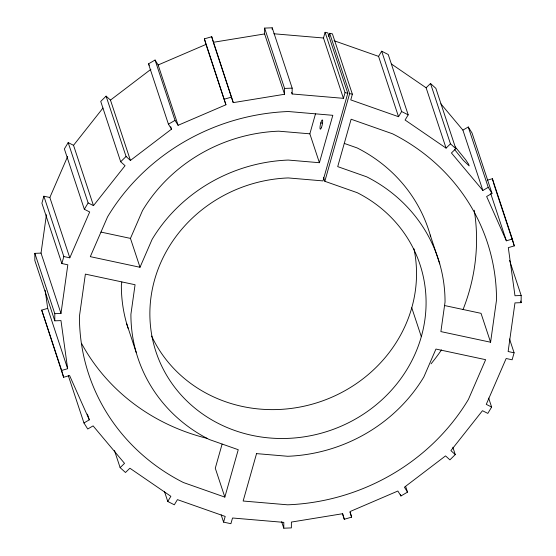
<?xml version="1.0" encoding="UTF-8"?>
<svg xmlns="http://www.w3.org/2000/svg" width="556" height="556" viewBox="0 0 556 556"><rect width="100%" height="100%" fill="white"/><g stroke="black" fill="none" stroke-linecap="round" stroke-linejoin="round"><path stroke-width="0.83" d="M34.847 253.348L54.801 313.681L60.986 313.445L41.033 253.105L34.847 253.348L34.833 260.5L54.787 320.833L60.972 320.597L67.644 368.704L61.66 370.442L41.707 310.109L47.691 308.365L45.189 290.329M54.787 320.833L54.801 313.681M264.614 33.93L213.302 42.298L233.263 102.631L284.568 94.263L264.614 33.93L264.621 28.099L272.211 27.8L292.164 88.133L292.15 93.971L343.434 98.336L345.047 92.637L325.093 32.304L327.838 32.894L347.792 93.227L323.001 180.902L288.21 177.934A139.035 129.36 -18.3 0 0 158.119 357.772A139.035 129.36 -18.3 0 0 376.572 404.469A139.035 129.36 -18.3 0 0 357.23 192.689L324.829 181.291L323.502 177.281M272.204 29.468L272.211 27.8M405.63 486.424L407.513 492.13L400.939 495.966L397.86 491.031L350.023 511.569L351.614 517.136L344.282 519.276L342.698 513.702L291.386 522.07L291.379 527.901L283.789 528.2L283.803 522.369L232.519 517.997L230.907 523.696L223.581 522.133L221.156 514.793M284.568 94.263L284.582 88.432L264.621 28.099M407.513 492.13L404.427 487.202L445.53 455.899L449.901 459.854L455.267 454.586L450.902 450.631L482.469 410.696L487.82 413.407L491.622 407.068L486.271 404.358L506.155 358.509L512.125 359.788L514.098 352.803L508.128 351.524L514.967 302.895L521.153 302.652L521.167 295.5L509.574 260.437M41.033 253.105L46.433 214.713M60.986 313.445L67.825 264.809L61.855 263.53L41.902 203.197L43.875 196.212L49.845 197.491L69.806 257.824L63.829 256.545L43.875 196.212M121.834 282.024L121.354 285.402A158.119 147.118 -18.3 0 0 128.13 328.401M490.58 342.225L496.515 300.038A209.932 195.323 -18.3 0 0 392.55 133.801L351.114 119.227L337.714 166.626L366.738 176.843A158.119 147.118 -18.3 0 1 445.043 302.04L440.887 331.598L490.58 342.225L481.03 313.334L444.807 305.591M61.855 263.53L63.829 256.545M343.434 98.336L323.481 38.003L325.093 32.304M328.749 36.543L329.666 33.284L332.418 33.867L352.372 94.207L350.76 99.899L398.527 116.711L401.627 111.534L381.673 51.201L378.573 56.371L398.527 116.711M222.101 444.105L215.283 468.221L224.839 497.113L183.404 482.532A209.932 195.323 -18.3 0 1 79.438 316.301L85.374 274.115L135.066 284.735L130.91 314.293A158.119 147.118 -18.3 0 0 209.216 439.497L238.246 449.707L224.839 497.113M319.408 162.713L332.815 115.314L288.328 111.52A209.932 195.323 -18.3 0 0 107.551 216.889L90.308 256.657L140.008 267.276L152.087 239.414A158.119 147.118 -18.3 0 1 288.244 160.059L319.408 162.713L309.852 133.822L315.495 113.869M223.581 522.133L225.194 516.434L177.427 499.629L174.327 504.799L167.766 501.477L164.527 491.699M324.829 181.291L349.627 93.616L329.666 33.284M49.845 197.491L67.672 156.382M69.806 257.824L89.683 211.975L84.331 209.271L64.378 148.932L68.179 142.593L73.531 145.304L93.484 205.637L125.051 165.702L120.687 161.747L100.733 101.414L106.099 96.146L110.47 100.101L130.424 160.434L171.526 129.138L170.713 126.692M140.008 267.276L130.451 238.392L142.531 210.529A158.119 147.118 -18.3 0 1 278.688 131.174L309.852 133.822M84.331 209.271L88.133 202.926L68.179 142.593M167.766 501.477L170.866 496.306L129.875 468.208L125.489 472.503L120.138 467.652L114.473 450.534M381.673 51.201L388.234 54.523L408.187 114.856L405.088 120.026L446.079 148.125L450.464 143.83L430.511 83.497L426.125 87.792L446.079 148.125M73.531 145.304L102.957 108.072M120.687 161.747L126.059 156.479L106.099 96.146M120.138 467.652L124.523 463.356L93.095 425.882L87.73 429.01L83.949 422.963L68.312 375.668M430.511 83.497L435.862 88.348L455.816 148.681L451.437 152.976L482.865 190.458L488.224 187.33L468.27 126.99L462.905 130.118L482.865 190.458M110.47 100.101L150.884 69.319M171.526 129.138L168.44 124.203L148.487 63.87L155.061 60.034L158.14 64.969L178.101 125.302L225.931 104.771L204.386 38.864L211.718 36.724L233.263 102.631M168.44 124.203L175.015 120.374L155.061 60.034M83.949 422.963L89.314 419.836L87.424 414.13M468.27 126.99L472.051 133.037L492.004 193.377L486.639 196.497L506.363 240.804L512.34 239.059L514.293 245.891L508.309 247.635L514.981 295.743L521.167 295.5M158.14 64.969L205.977 44.431L204.386 38.864M224.339 99.197L231.671 97.064M487.153 180.248L492.387 178.726L512.34 239.059M41.707 310.109L63.613 377.274L69.59 375.529L89.314 419.836M284.582 88.432L292.164 88.133M273.906 33.777L323.481 38.003M345.047 92.637L347.792 93.227M349.627 93.616L352.372 94.207M320.784 122.911L322.431 123.258M100.97 232.088L130.451 238.392M334.045 40.706L378.573 56.371M344.282 143.413L357.188 147.952A158.119 147.118 -18.3 0 1 430.664 236.661M401.627 111.534L408.187 114.856M88.133 202.926L93.484 205.637M391.493 64.051L426.125 87.792M450.464 143.83L455.816 148.681M126.059 156.479L130.424 160.434M455.169 146.84L465.678 159.787L468.618 164.194L469.181 165.917L463.273 160.288L454.704 149.682M440.852 103.819L462.905 130.118M488.224 187.33L492.004 193.377M148.487 63.87L149.369 65.274M175.015 120.374L178.101 125.302M494.604 186.371L514.293 245.891M490.719 193.516L506.363 240.804M520.611 301.018L521.153 302.652M509.518 338.945L514.098 352.803M488.654 398.096L491.622 407.068M430.205 235.028L439.761 263.919M411.767 307.788L421.316 336.672M452.841 447.246L455.267 454.586M291.615 92.338L292.15 93.971M400.403 494.333L400.939 495.966M205.977 44.431L225.931 104.771M349.995 512.25L351.614 517.136M342.399 513.57L344.282 519.276M281.635 521.674L283.789 528.2M126.643 323.529L136.192 352.414M47.691 308.365L67.644 368.704M492.387 178.726L494.34 185.558M211.718 36.724L213.08 41.498M61.66 370.442L63.613 377.274M413.963 248.768A139.035 129.36 -18.3 0 1 319.311 402.009A139.035 129.36 -18.3 0 1 151.642 336.081M474.24 210.217A209.932 195.323 -18.3 0 1 463.044 309.56M441.499 349.919A209.932 195.323 -18.3 0 1 431.067 363.812M206.992 438.33A209.932 195.323 -18.3 0 1 81.586 343.49M256.545 453.62L243.139 501.025L287.626 504.813A209.932 195.323 -18.3 0 0 468.402 399.451L485.645 359.683L435.946 349.057L423.867 376.919A158.119 147.118 -18.3 0 1 287.709 456.274L256.545 453.62M321.542 127.303A4.775 0.931 -77.9 0 0 322.383 119.922A4.775 0.931 -77.9 0 0 320.075 126.483A4.775 0.931 -77.9 0 0 321.542 127.303"/></g></svg>
